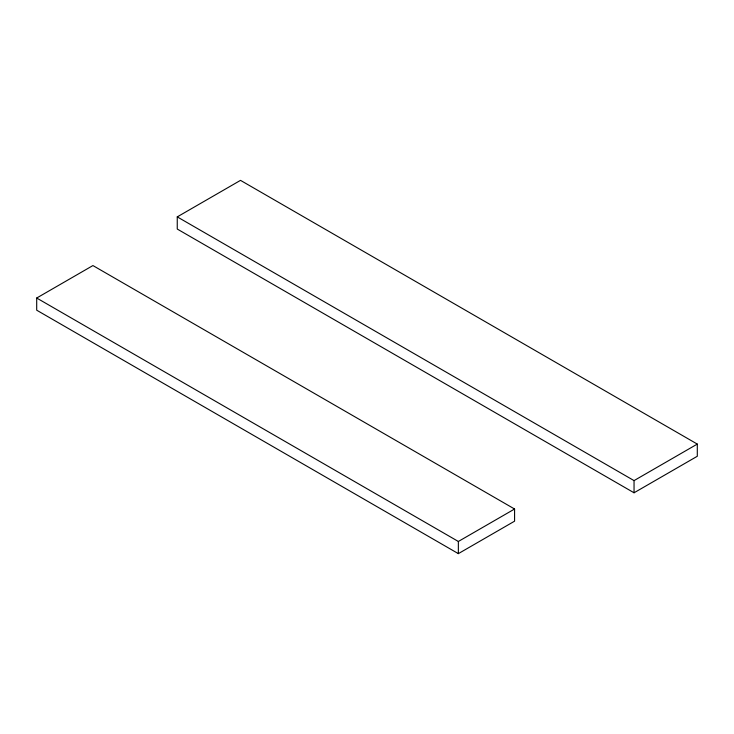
<?xml version="1.0" encoding="UTF-8"?>
<svg xmlns="http://www.w3.org/2000/svg" width="734" height="734" viewBox="0 0 734 734"><rect width="100%" height="100%" fill="white"/><g stroke="black" fill="none" stroke-linecap="round" stroke-linejoin="round"><path stroke-width="1.1" d="M36.7 298.022L92.924 265.561L514.58 509.011L514.58 521.177L458.355 553.638L36.7 310.198L36.7 298.022L458.355 541.472L514.58 509.011M177.252 216.879L240.504 180.362L697.3 444.088L697.3 456.264L634.048 492.78L177.252 229.045L177.252 216.879L634.048 480.605L697.3 444.088M634.048 480.605L634.048 492.78M458.355 541.472L458.355 553.638"/></g></svg>
